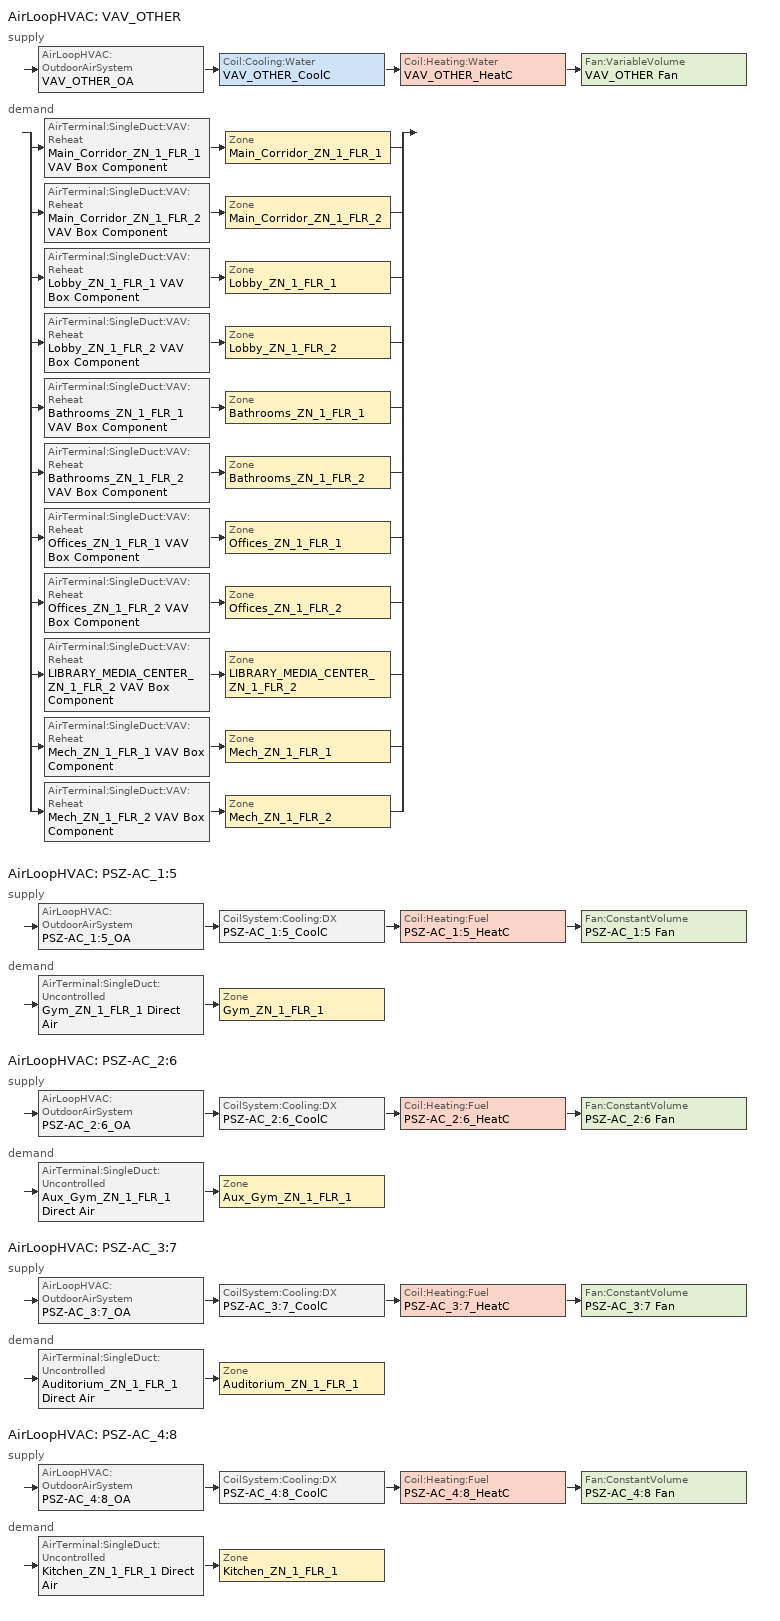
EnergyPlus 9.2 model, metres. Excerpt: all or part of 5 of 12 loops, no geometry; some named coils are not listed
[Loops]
AirLoopHVAC 'VAV_OTHER'
 supply: AirLoopHVAC:OutdoorAirSystem 'VAV_OTHER_OA' > Coil:Cooling:Water 'VAV_OTHER_CoolC' > Coil:Heating:Water 'VAV_OTHER_HeatC' > Fan:VariableVolume 'VAV_OTHER Fan'
 demand: split
  | AirTerminal:SingleDuct:VAV:Reheat 'Main_Corridor_ZN_1_FLR_1 VAV Box Component' > Zone 'Main_Corridor_ZN_1_FLR_1'
  | AirTerminal:SingleDuct:VAV:Reheat 'Main_Corridor_ZN_1_FLR_2 VAV Box Component' > Zone 'Main_Corridor_ZN_1_FLR_2'
  | AirTerminal:SingleDuct:VAV:Reheat 'Lobby_ZN_1_FLR_1 VAV Box Component' > Zone 'Lobby_ZN_1_FLR_1'
  | AirTerminal:SingleDuct:VAV:Reheat 'Lobby_ZN_1_FLR_2 VAV Box Component' > Zone 'Lobby_ZN_1_FLR_2'
  | AirTerminal:SingleDuct:VAV:Reheat 'Bathrooms_ZN_1_FLR_1 VAV Box Component' > Zone 'Bathrooms_ZN_1_FLR_1'
  | AirTerminal:SingleDuct:VAV:Reheat 'Bathrooms_ZN_1_FLR_2 VAV Box Component' > Zone 'Bathrooms_ZN_1_FLR_2'
  | AirTerminal:SingleDuct:VAV:Reheat 'Offices_ZN_1_FLR_1 VAV Box Component' > Zone 'Offices_ZN_1_FLR_1'
  | AirTerminal:SingleDuct:VAV:Reheat 'Offices_ZN_1_FLR_2 VAV Box Component' > Zone 'Offices_ZN_1_FLR_2'
  | AirTerminal:SingleDuct:VAV:Reheat 'LIBRARY_MEDIA_CENTER_ZN_1_FLR_2 VAV Box Component' > Zone 'LIBRARY_MEDIA_CENTER_ZN_1_FLR_2'
  | AirTerminal:SingleDuct:VAV:Reheat 'Mech_ZN_1_FLR_1 VAV Box Component' > Zone 'Mech_ZN_1_FLR_1'
  | AirTerminal:SingleDuct:VAV:Reheat 'Mech_ZN_1_FLR_2 VAV Box Component' > Zone 'Mech_ZN_1_FLR_2'
AirLoopHVAC 'PSZ-AC_1:5'
 supply: AirLoopHVAC:OutdoorAirSystem 'PSZ-AC_1:5_OA' > CoilSystem:Cooling:DX 'PSZ-AC_1:5_CoolC' > Coil:Heating:Fuel 'PSZ-AC_1:5_HeatC' > Fan:ConstantVolume 'PSZ-AC_1:5 Fan'
 demand: AirTerminal:SingleDuct:Uncontrolled 'Gym_ZN_1_FLR_1 Direct Air' > Zone 'Gym_ZN_1_FLR_1'
AirLoopHVAC 'PSZ-AC_2:6'
 supply: AirLoopHVAC:OutdoorAirSystem 'PSZ-AC_2:6_OA' > CoilSystem:Cooling:DX 'PSZ-AC_2:6_CoolC' > Coil:Heating:Fuel 'PSZ-AC_2:6_HeatC' > Fan:ConstantVolume 'PSZ-AC_2:6 Fan'
 demand: AirTerminal:SingleDuct:Uncontrolled 'Aux_Gym_ZN_1_FLR_1 Direct Air' > Zone 'Aux_Gym_ZN_1_FLR_1'
AirLoopHVAC 'PSZ-AC_3:7'
 supply: AirLoopHVAC:OutdoorAirSystem 'PSZ-AC_3:7_OA' > CoilSystem:Cooling:DX 'PSZ-AC_3:7_CoolC' > Coil:Heating:Fuel 'PSZ-AC_3:7_HeatC' > Fan:ConstantVolume 'PSZ-AC_3:7 Fan'
 demand: AirTerminal:SingleDuct:Uncontrolled 'Auditorium_ZN_1_FLR_1 Direct Air' > Zone 'Auditorium_ZN_1_FLR_1'
AirLoopHVAC 'PSZ-AC_4:8'
 supply: AirLoopHVAC:OutdoorAirSystem 'PSZ-AC_4:8_OA' > CoilSystem:Cooling:DX 'PSZ-AC_4:8_CoolC' > Coil:Heating:Fuel 'PSZ-AC_4:8_HeatC' > Fan:ConstantVolume 'PSZ-AC_4:8 Fan'
 demand: AirTerminal:SingleDuct:Uncontrolled 'Kitchen_ZN_1_FLR_1 Direct Air' > Zone 'Kitchen_ZN_1_FLR_1'
[DesignSpecification:OutdoorAir]
Name | Outdoor Air Method | Outdoor Air Flow per Zone Floor Area {m3/s-m2} | Outdoor Air Flow per Zone {m3/s} | Outdoor Air Flow per Person {m3/s-person}
SZ DSOA Main_Corridor_ZN_1_FLR_1; SZ DSOA Main_Corridor_ZN_1_FLR_2; SZ DSOA Lobby_ZN_1_FLR_1; SZ DSOA Lobby_ZN_1_FLR_2 | Flow/Area | 0.000304781
SZ DSOA Bathrooms_ZN_1_FLR_1; SZ DSOA Bathrooms_ZN_1_FLR_2 | Flow/area | 0
SZ DSOA Offices_ZN_1_FLR_1; SZ DSOA Offices_ZN_1_FLR_2 | Flow/Area | 0.000431773
SZ DSOA Gym_ZN_1_FLR_1; SZ DSOA Aux_Gym_ZN_1_FLR_1 | Flow/Area | 0.00152391
SZ DSOA Auditorium_ZN_1_FLR_1 | Flow/Area | 0.00411454
SZ DSOA Kitchen_ZN_1_FLR_1 | Maximum | 0.00117818 | 0.25438
SZ DSOA LIBRARY_MEDIA_CENTER_ZN_1_FLR_2 | Flow/Area | 0.000863546
SZ DSOA Mech_ZN_1_FLR_1; SZ DSOA Mech_ZN_1_FLR_2 | Flow/Area | 0
CM DSOA Aux_Gym_ZN_1_FLR_1 | Sum | 0.00152391 |  | 0
CM DSOA Auditorium_ZN_1_FLR_1 | Sum | 0.000304781 |  | 0.0023596
Design_Spec_OA_Corridor; Design_Spec_OA_Lobby | Sum | 0.000304781 |  | 1e-08
Design_Spec_OA_0 | Sum |  |  | 1e-08
Design_Spec_OA_Office | Sum | 0.000431773 |  | 1e-08
Design_Spec_OA_Library | Sum | 0.000863546 |  | 1e-08
[DesignSpecification:ZoneAirDistribution] Zone Air Distribution Effectiveness in Cooling Mode=1; Zone Air Distribution Effectiveness in Heating Mode=1
CM DSZAD Aux_Gym_ZN_1_FLR_1; CM DSZAD Auditorium_ZN_1_FLR_1; Design_Spec_ZAD_1
[Sizing:Zone] Zone Cooling Design Supply Air Temperature Input Method=SupplyAirTemperature; Zone Cooling Design Supply Air Temperature {C}=12.8; Zone Heating Design Supply Air Temperature Input Method=SupplyAirTemperature; Zone Heating Design Supply Air Temperature {C}=40; Zone Cooling Design Supply Air Humidity Ratio {kgWater/kgDryAir}=0.007; Zone Heating Design Supply Air Humidity Ratio {kgWater/kgDryAir}=0.008; Zone Heating Sizing Factor=0; Zone Cooling Sizing Factor=0; Cooling Design Air Flow Rate {m3/s}=0; Cooling Minimum Air Flow Fraction=0; Heating Design Air Flow Method=DesignDay; Heating Design Air Flow Rate {m3/s}=0
Name | Design Specification Outdoor Air Object | Cooling Design Air Flow Method | Cooling Minimum Air Flow {m3/s}
Main_Corridor_ZN_1_FLR_1 | SZ DSOA Main_Corridor_ZN_1_FLR_1 | DesignDay | 0
Main_Corridor_ZN_1_FLR_2 | SZ DSOA Main_Corridor_ZN_1_FLR_2 | DesignDay | 0
Lobby_ZN_1_FLR_1 | SZ DSOA Lobby_ZN_1_FLR_1 | DesignDay | 0
Lobby_ZN_1_FLR_2 | SZ DSOA Lobby_ZN_1_FLR_2 | DesignDay | 0
Bathrooms_ZN_1_FLR_1 | SZ DSOA Bathrooms_ZN_1_FLR_1 | DesignDayWithLimit | 0
Bathrooms_ZN_1_FLR_2 | SZ DSOA Bathrooms_ZN_1_FLR_2 | DesignDayWithLimit | 0
Offices_ZN_1_FLR_1 | SZ DSOA Offices_ZN_1_FLR_1 | DesignDay | 0
Offices_ZN_1_FLR_2 | SZ DSOA Offices_ZN_1_FLR_2 | DesignDay | 0
Gym_ZN_1_FLR_1 | SZ DSOA Gym_ZN_1_FLR_1 | DesignDay | 0
Aux_Gym_ZN_1_FLR_1 | SZ DSOA Aux_Gym_ZN_1_FLR_1 | DesignDay | 0
Auditorium_ZN_1_FLR_1 | SZ DSOA Auditorium_ZN_1_FLR_1 | DesignDay | 0
Kitchen_ZN_1_FLR_1 | SZ DSOA Kitchen_ZN_1_FLR_1 | DesignDayWithLimit | 0.25438
LIBRARY_MEDIA_CENTER_ZN_1_FLR_2 | SZ DSOA LIBRARY_MEDIA_CENTER_ZN_1_FLR_2 | DesignDay | 0
Mech_ZN_1_FLR_1 | SZ DSOA Mech_ZN_1_FLR_1 | DesignDay | 0
Mech_ZN_1_FLR_2 | SZ DSOA Mech_ZN_1_FLR_2 | DesignDay | 0
[Sizing:System] Type of Load to Size On=Sensible; Preheat Design Temperature {C}=7; Preheat Design Humidity Ratio {kgWater/kgDryAir}=0.008; Precool Design Temperature {C}=12.8; Precool Design Humidity Ratio {kgWater/kgDryAir}=0.008; Central Cooling Design Supply Air Temperature {C}=12.8; Type of Zone Sum to Use=Coincident; 100% Outdoor Air in Cooling=No; 100% Outdoor Air in Heating=No; Central Cooling Design Supply Air Humidity Ratio {kgWater/kgDryAir}=0.007; Central Heating Design Supply Air Humidity Ratio {kgWater/kgDryAir}=0.008; Cooling Supply Air Flow Rate Method=DesignDay; Cooling Supply Air Flow Rate {m3/s}=0; Heating Supply Air Flow Rate Method=DesignDay; Heating Supply Air Flow Rate {m3/s}=0; System Outdoor Air Method=ZoneSum; Zone Maximum Outdoor Air Fraction=1; Cooling Design Capacity Method=CoolingDesignCapacity; Cooling Design Capacity {W}=autosize; Heating Design Capacity Method=HeatingDesignCapacity; Heating Design Capacity {W}=autosize; Central Cooling Capacity Control Method=OnOff
Name | Design Outdoor Air Flow Rate {m3/s} | Central Heating Maximum System Air Flow Ratio | Central Heating Design Supply Air Temperature {C}
VAV_OTHER | 3.34615 | 0.3 | 12.8
PSZ-AC_1:5; PSZ-AC_2:6; PSZ-AC_3:7; PSZ-AC_4:8 | AUTOSIZE | 1 | 40
[ZoneControl:Thermostat] Control Type Schedule=Dual Zone Control Type Sched
Name | Zone or ZoneList | Control 1
Main_Corridor_ZN_1_FLR_1 Thermostat | Main_Corridor_ZN_1_FLR_1 | Main_Corridor_ZN_1_FLR_1 DualSPSched
Main_Corridor_ZN_1_FLR_2 Thermostat | Main_Corridor_ZN_1_FLR_2 | Main_Corridor_ZN_1_FLR_2 DualSPSched
Lobby_ZN_1_FLR_1 Thermostat | Lobby_ZN_1_FLR_1 | Lobby_ZN_1_FLR_1 DualSPSched
Lobby_ZN_1_FLR_2 Thermostat | Lobby_ZN_1_FLR_2 | Lobby_ZN_1_FLR_2 DualSPSched
Bathrooms_ZN_1_FLR_1 Thermostat | Bathrooms_ZN_1_FLR_1 | Bathrooms_ZN_1_FLR_1 DualSPSched
Bathrooms_ZN_1_FLR_2 Thermostat | Bathrooms_ZN_1_FLR_2 | Bathrooms_ZN_1_FLR_2 DualSPSched
Offices_ZN_1_FLR_1 Thermostat | Offices_ZN_1_FLR_1 | Offices_ZN_1_FLR_1 DualSPSched
Offices_ZN_1_FLR_2 Thermostat | Offices_ZN_1_FLR_2 | Offices_ZN_1_FLR_2 DualSPSched
Gym_ZN_1_FLR_1 Thermostat | Gym_ZN_1_FLR_1 | Gym_ZN_1_FLR_1 DualSPSched
Aux_Gym_ZN_1_FLR_1 Thermostat | Aux_Gym_ZN_1_FLR_1 | Aux_Gym_ZN_1_FLR_1 DualSPSched
Auditorium_ZN_1_FLR_1 Thermostat | Auditorium_ZN_1_FLR_1 | Auditorium_ZN_1_FLR_1 DualSPSched
Kitchen_ZN_1_FLR_1 Thermostat | Kitchen_ZN_1_FLR_1 | Kitchen_ZN_1_FLR_1 DualSPSched
LIBRARY_MEDIA_CENTER_ZN_1_FLR_2 Thermostat | LIBRARY_MEDIA_CENTER_ZN_1_FLR_2 | LIBRARY_MEDIA_CENTER_ZN_1_FLR_2 DualSPSched
Mech_ZN_1_FLR_1 Thermostat | Mech_ZN_1_FLR_1 | Mech_ZN_1_FLR_1 DualSPSched
Mech_ZN_1_FLR_2 Thermostat | Mech_ZN_1_FLR_2 | Mech_ZN_1_FLR_2 DualSPSched
[ThermostatSetpoint:DualSetpoint]
Name | Heating Setpoint Temperature Schedule | Cooling Setpoint Temperature Schedule
Main_Corridor_ZN_1_FLR_1 DualSPSched; Main_Corridor_ZN_1_FLR_2 DualSPSched; Lobby_ZN_1_FLR_1 DualSPSched; Lobby_ZN_1_FLR_2 DualSPSched; Offices_ZN_1_FLR_1 DualSPSched; Offices_ZN_1_FLR_2 DualSPSched; Gym_ZN_1_FLR_1 DualSPSched; Aux_Gym_ZN_1_FLR_1 DualSPSched; Auditorium_ZN_1_FLR_1 DualSPSched; Kitchen_ZN_1_FLR_1 DualSPSched; LIBRARY_MEDIA_CENTER_ZN_1_FLR_2 DualSPSched | HTGSETP_SCH_YES_OPTIMUM | CLGSETP_SCH_YES_OPTIMUM
Bathrooms_ZN_1_FLR_1 DualSPSched; Bathrooms_ZN_1_FLR_2 DualSPSched; Mech_ZN_1_FLR_1 DualSPSched; Mech_ZN_1_FLR_2 DualSPSched | HTGSETP_SCH_Setback | CLGSETP_SCH_setup
[AirTerminal:SingleDuct:Uncontrolled] Availability Schedule=ALWAYS_ON; Maximum Air Flow Rate {m3/s}=AUTOSIZE
Gym_ZN_1_FLR_1 Direct Air; Aux_Gym_ZN_1_FLR_1 Direct Air; Auditorium_ZN_1_FLR_1 Direct Air; Kitchen_ZN_1_FLR_1 Direct Air
[AirTerminal:SingleDuct:VAV:Reheat] Availability Schedule=ALWAYS_ON; Maximum Air Flow Rate {m3/s}=AUTOSIZE; Zone Minimum Air Flow Input Method=Constant; Maximum Hot Water or Steam Flow Rate {m3/s}=AUTOSIZE; Minimum Hot Water or Steam Flow Rate {m3/s}=0; Convergence Tolerance=0.001; Damper Heating Action=ReverseWithLimits; Maximum Flow Fraction During Reheat=0.5; Maximum Reheat Air Temperature {C}=40
Name | Constant Minimum Air Flow Fraction | Reheat Coil
Main_Corridor_ZN_1_FLR_1 VAV Box Component | 0.385235 | Main_Corridor_ZN_1_FLR_1 VAV Box Reheat Coil
Main_Corridor_ZN_1_FLR_2 VAV Box Component | 0.226853 | Main_Corridor_ZN_1_FLR_2 VAV Box Reheat Coil
Lobby_ZN_1_FLR_1 VAV Box Component | 0.332601 | Lobby_ZN_1_FLR_1 VAV Box Reheat Coil
Lobby_ZN_1_FLR_2 VAV Box Component | 0.2 | Lobby_ZN_1_FLR_2 VAV Box Reheat Coil
Bathrooms_ZN_1_FLR_1 VAV Box Component | 0.2 | Bathrooms_ZN_1_FLR_1 VAV Box Reheat Coil
Bathrooms_ZN_1_FLR_2 VAV Box Component | 0.2 | Bathrooms_ZN_1_FLR_2 VAV Box Reheat Coil
Offices_ZN_1_FLR_1 VAV Box Component | 0.344595 | Offices_ZN_1_FLR_1 VAV Box Reheat Coil
Offices_ZN_1_FLR_2 VAV Box Component | 0.223877 | Offices_ZN_1_FLR_2 VAV Box Reheat Coil
LIBRARY_MEDIA_CENTER_ZN_1_FLR_2 VAV Box Component | 0.544613 | LIBRARY_MEDIA_CENTER_ZN_1_FLR_2 VAV Box Reheat Coil
Mech_ZN_1_FLR_1 VAV Box Component | 0.2 | Mech_ZN_1_FLR_1 VAV Box Reheat Coil
Mech_ZN_1_FLR_2 VAV Box Component | 0.2 | Mech_ZN_1_FLR_2 VAV Box Reheat Coil
[Zone equipment]
Main_Corridor_ZN_1_FLR_1: Main_Corridor_ZN_1_FLR_1 dummy Exhaust Fan, Main_Corridor_ZN_1_FLR_1 VAV Box Component
Main_Corridor_ZN_1_FLR_2: Main_Corridor_ZN_1_FLR_2 dummy Exhaust Fan, Main_Corridor_ZN_1_FLR_2 VAV Box Component
Lobby_ZN_1_FLR_1: Lobby_ZN_1_FLR_1 VAV Box Component
Lobby_ZN_1_FLR_2: Lobby_ZN_1_FLR_2 VAV Box Component
Bathrooms_ZN_1_FLR_1: Bathrooms_ZN_1_FLR_1 Exhaust Fan, Bathrooms_ZN_1_FLR_1 VAV Box Component
Bathrooms_ZN_1_FLR_2: Bathrooms_ZN_1_FLR_2 Exhaust Fan, Bathrooms_ZN_1_FLR_2 VAV Box Component
Offices_ZN_1_FLR_1: Offices_ZN_1_FLR_1 VAV Box Component
Offices_ZN_1_FLR_2: Offices_ZN_1_FLR_2 VAV Box Component
Gym_ZN_1_FLR_1: GYM_ZN_1_FLR_1 dummy Exhaust Fan, Gym_ZN_1_FLR_1 Direct Air
Aux_Gym_ZN_1_FLR_1: Aux_Gym_ZN_1_FLR_1 Direct Air
Auditorium_ZN_1_FLR_1: Auditorium_ZN_1_FLR_1 Direct Air
Kitchen_ZN_1_FLR_1: Kitchen_ZN_1_FLR_1 Exhaust Fan, Kitchen_ZN_1_FLR_1 Direct Air
LIBRARY_MEDIA_CENTER_ZN_1_FLR_2: LIBRARY_MEDIA_CENTER_ZN_1_FLR_2 VAV Box Component
Mech_ZN_1_FLR_1: Mech_ZN_1_FLR_1 VAV Box Component
Mech_ZN_1_FLR_2: Mech_ZN_1_FLR_2 VAV Box Component
[Fan:ConstantVolume] Availability Schedule=HVACOperationSchd; Maximum Flow Rate {m3/s}=AUTOSIZE; Motor In Airstream Fraction=1
Name | Fan Total Efficiency | Pressure Rise {Pa} | Motor Efficiency
PSZ-AC_1:5 Fan; PSZ-AC_2:6 Fan; PSZ-AC_3:7 Fan | 0.6006 | 1018.41 | 0.924
PSZ-AC_4:8 Fan | 0.58175 | 622.5 | 0.895
[Fan:VariableVolume]
VAV_OTHER Fan: Availability Schedule=HVACOperationSchd; Fan Total Efficiency=0.61425; Pressure Rise {Pa}=1389.42; Maximum Flow Rate {m3/s}=AUTOSIZE; Fan Power Minimum Flow Rate Input Method=Fraction; Fan Power Minimum Flow Fraction=0.25; Motor Efficiency=0.945; Motor In Airstream Fraction=1; Fan Power Coefficient 1=0.0408; Fan Power Coefficient 2=0.088; Fan Power Coefficient 3=-0.0729; Fan Power Coefficient 4=0.9437; Fan Power Coefficient 5=0
[Fan:ZoneExhaust]
Name | Availability Schedule | Fan Total Efficiency | Pressure Rise {Pa} | Maximum Flow Rate {m3/s} | Balanced Exhaust Fraction Schedule
Bathrooms_ZN_1_FLR_1 Exhaust Fan | Hours_of_operation | 0.385 | 125 | 0.283168 | Bathrooms_ZN_1_FLR_1 Exhaust Fan Balanced Exhaust Fraction Schedule
Main_Corridor_ZN_1_FLR_1 dummy Exhaust Fan; Main_Corridor_ZN_1_FLR_2 dummy Exhaust Fan | Hours_of_operation | 1 | 1e-07 | 0.283168
Bathrooms_ZN_1_FLR_2 Exhaust Fan | Hours_of_operation | 0.385 | 125 | 0.283168 | Bathrooms_ZN_1_FLR_2 Exhaust Fan Balanced Exhaust Fraction Schedule
Kitchen_ZN_1_FLR_1 Exhaust Fan | Kitchen_Exhaust_SCH | 0.385 | 125 | 2.54852 | Kitchen_ZN_1_FLR_1 Exhaust Fan Balanced Exhaust Fraction Schedule
GYM_ZN_1_FLR_1 dummy Exhaust Fan | Kitchen_Exhaust_SCH | 1 | 1e-07 | 2.29414
[Coil:Cooling:Water]
VAV_OTHER_CoolC: Availability Schedule=ALWAYS_ON; Design Water Flow Rate {m3/s}=AUTOSIZE; Design Air Flow Rate {m3/s}=AUTOSIZE; Design Inlet Water Temperature {C}=AUTOSIZE; Design Inlet Air Temperature {C}=AUTOSIZE; Design Outlet Air Temperature {C}=AUTOSIZE; Design Inlet Air Humidity Ratio {kgWater/kgDryAir}=AUTOSIZE; Design Outlet Air Humidity Ratio {kgWater/kgDryAir}=AUTOSIZE; Type of Analysis=SimpleAnalysis; Heat Exchanger Configuration=CrossFlow
[Coil:Cooling:DX:TwoSpeed] Availability Schedule=ALWAYS_ON
Name | High Speed Gross Rated Total Cooling Capacity {W} | High Speed Rated Sensible Heat Ratio | High Speed Gross Rated Cooling COP {W/W} | High Speed Rated Air Flow Rate {m3/s} | Total Cooling Capacity Function of Temperature Curve | Total Cooling Capacity Function of Flow Fraction Curve | Energy Input Ratio Function of Temperature Curve | Energy Input Ratio Function of Flow Fraction Curve | Part Load Fraction Correlation Curve | Low Speed Gross Rated Total Cooling Capacity {W} | Low Speed Gross Rated Sensible Heat Ratio | Low Speed Gross Rated Cooling COP {W/W} | Low Speed Rated Air Flow Rate {m3/s} | Low Speed Total Cooling Capacity Function of Temperature Curve | Low Speed Energy Input Ratio Function of Temperature Curve
PSZ-AC_1:5_CoolC DXCoil | 80460.59 | 0.79866 | 3.39929 | 4.86062 | PSZ-AC_1:5_CoolCLennoxStandard10Ton_TGA120S2B_CapFT | PSZ-AC_1:5_CoolCLennoxStandard10Ton_TGA120S2B_CapFF | PSZ-AC_1:5_CoolCLennoxStandard10Ton_TGA120S2B_EIRFT | PSZ-AC_1:5_CoolCLennoxStandard10Ton_TGA120S2B_EIRFFF | PSZ-AC_1:5_CoolCLennoxStandard10Ton_TGA120S2B_PLR | 40230.3 | 0.79866 | 3.39929 | 3.24041 | PSZ-AC_1:5_CoolCLennoxStandard10Ton_TGA120S2B_CapFT | PSZ-AC_1:5_CoolCLennoxStandard10Ton_TGA120S2B_EIRFT
PSZ-AC_2:6_CoolC DXCoil | 84425.96 | 0.79866 | 3.39929 | 5.10017 | PSZ-AC_2:6_CoolCLennoxStandard10Ton_TGA120S2B_CapFT | PSZ-AC_2:6_CoolCLennoxStandard10Ton_TGA120S2B_CapFF | PSZ-AC_2:6_CoolCLennoxStandard10Ton_TGA120S2B_EIRFT | PSZ-AC_2:6_CoolCLennoxStandard10Ton_TGA120S2B_EIRFFF | PSZ-AC_2:6_CoolCLennoxStandard10Ton_TGA120S2B_PLR | 42212.98 | 0.79866 | 3.39929 | 3.40011 | PSZ-AC_2:6_CoolCLennoxStandard10Ton_TGA120S2B_CapFT | PSZ-AC_2:6_CoolCLennoxStandard10Ton_TGA120S2B_EIRFT
PSZ-AC_3:7_CoolC DXCoil | 82066.13 | 0.79103 | 3.39929 | 4.85481 | PSZ-AC_3:7_CoolCLennoxStandard10Ton_TGA120S2B_CapFT | PSZ-AC_3:7_CoolCLennoxStandard10Ton_TGA120S2B_CapFF | PSZ-AC_3:7_CoolCLennoxStandard10Ton_TGA120S2B_EIRFT | PSZ-AC_3:7_CoolCLennoxStandard10Ton_TGA120S2B_EIRFFF | PSZ-AC_3:7_CoolCLennoxStandard10Ton_TGA120S2B_PLR | 41033.1 | 0.79103 | 3.39929 | 3.23654 | PSZ-AC_3:7_CoolCLennoxStandard10Ton_TGA120S2B_CapFT | PSZ-AC_3:7_CoolCLennoxStandard10Ton_TGA120S2B_EIRFT
PSZ-AC_4:8_CoolC DXCoil | 41303.99 | 0.7966 | 3.73224 | 2.48125 | PSZ-AC_4:8_CoolCLennoxStandard10Ton_TGA120S2B_CapFT | PSZ-AC_4:8_CoolCLennoxStandard10Ton_TGA120S2B_CapFF | PSZ-AC_4:8_CoolCLennoxStandard10Ton_TGA120S2B_EIRFT | PSZ-AC_4:8_CoolCLennoxStandard10Ton_TGA120S2B_EIRFFF | PSZ-AC_4:8_CoolCLennoxStandard10Ton_TGA120S2B_PLR | 20652 | 0.7966 | 3.73224 | 1.65417 | PSZ-AC_4:8_CoolCLennoxStandard10Ton_TGA120S2B_CapFT | PSZ-AC_4:8_CoolCLennoxStandard10Ton_TGA120S2B_EIRFT
[Coil:Heating:Water]
VAV_OTHER_HeatC: Availability Schedule=ALWAYS_ON; U-Factor Times Area Value {W/K}=AUTOSIZE; Maximum Water Flow Rate {m3/s}=AUTOSIZE; Performance Input Method=UFactorTimesAreaAndDesignWaterFlowRate; Rated Capacity {W}=AUTOSIZE; Rated Inlet Water Temperature {C}=82.2; Rated Inlet Air Temperature {C}=12.8; Rated Outlet Water Temperature {C}=71.1; Rated Outlet Air Temperature {C}=40
[Coil:Heating:Fuel] Availability Schedule=ALWAYS_ON; Fuel Type=NaturalGas; Burner Efficiency=0.8; Nominal Capacity {W}=AUTOSIZE
PSZ-AC_1:5_HeatC; PSZ-AC_2:6_HeatC; PSZ-AC_3:7_HeatC; PSZ-AC_4:8_HeatC
[CoilSystem:Cooling:DX] Availability Schedule=ALWAYS_ON
Name | Cooling Coil
PSZ-AC_1:5_CoolC | PSZ-AC_1:5_CoolC DXCoil
PSZ-AC_2:6_CoolC | PSZ-AC_2:6_CoolC DXCoil
PSZ-AC_3:7_CoolC | PSZ-AC_3:7_CoolC DXCoil
PSZ-AC_4:8_CoolC | PSZ-AC_4:8_CoolC DXCoil
[Controller:WaterCoil] Control Variable=Temperature; Actuator Variable=Flow; Maximum Actuated Flow {m3/s}=AUTOSIZE; Minimum Actuated Flow {m3/s}=0
Name | Action | Controller Convergence Tolerance {deltaC}
VAV_OTHER_CoolC_Controller | Reverse
VAV_OTHER_HeatC_Controller | Normal | 0.0001
[Controller:OutdoorAir] Maximum Outdoor Air Flow Rate {m3/s}=AUTOSIZE; Economizer Control Type=DifferentialDryBulb; Economizer Control Action Type=ModulateFlow; Minimum Limit Type=FixedMinimum
Name | Minimum Outdoor Air Flow Rate {m3/s} | Minimum Outdoor Air Schedule | Mechanical Ventilation Controller | Lockout Type | Maximum Fraction of Outdoor Air Schedule
VAV_OTHER_OA_Controller | 0 | MinOA_MotorizedDamper_Sched | VAV_OTHER_MultiZone
PSZ-AC_1:5_OA_Controller | AUTOSIZE | MinOA_MotorizedDamper_Sched |  | NoLockout | PSZ1_5_Timestep_Econ_Eff_SCH
PSZ-AC_2:6_OA_Controller | 0 | MinOA_MotorizedDamper_Sched | Aux Gym Vent Control | NoLockout | PSZ2_6_Timestep_Econ_Eff_SCH
PSZ-AC_3:7_OA_Controller | 0 | MinOA_MotorizedDamper_Sched | Auditorium VentControl | NoLockout | PSZ3_7_Timestep_Econ_Eff_SCH
PSZ-AC_4:8_OA_Controller | AUTOSIZE | Kitchen_Exhaust_SCH |  | NoLockout | PSZ4_8_Timestep_Econ_Eff_SCH
[Controller:MechanicalVentilation] Availability Schedule=MinOA_MotorizedDamper_Sched; Demand Controlled Ventilation=Yes
Aux Gym Vent Control: System Outdoor Air Method=ZoneSum; Zone 1=Aux_Gym_ZN_1_FLR_1; Design Specification Outdoor Air Object Name 1=CM DSOA Aux_Gym_ZN_1_FLR_1; Design Specification Zone Air Distribution Object Name 1=CM DSZAD Aux_Gym_ZN_1_FLR_1
Auditorium VentControl: System Outdoor Air Method=ZoneSum; Zone 1=Auditorium_ZN_1_FLR_1; Design Specification Outdoor Air Object Name 1=CM DSOA Auditorium_ZN_1_FLR_1; Design Specification Zone Air Distribution Object Name 1=CM DSZAD Auditorium_ZN_1_FLR_1
VAV_OTHER_MultiZone: System Outdoor Air Method=VentilationRateProcedure; Zone 1=Main_Corridor_ZN_1_FLR_1; Design Specification Outdoor Air Object Name 1=Design_Spec_OA_Corridor; Design Specification Zone Air Distribution Object Name 1=Design_Spec_ZAD_1; Zone 2=Main_Corridor_ZN_1_FLR_2; Design Specification Outdoor Air Object Name 2=Design_Spec_OA_Corridor; Design Specification Zone Air Distribution Object Name 2=Design_Spec_ZAD_1; Zone 3=Lobby_ZN_1_FLR_1; Design Specification Outdoor Air Object Name 3=Design_Spec_OA_Lobby; Design Specification Zone Air Distribution Object Name 3=Design_Spec_ZAD_1; Zone 4=Lobby_ZN_1_FLR_2; Design Specification Outdoor Air Object Name 4=Design_Spec_OA_Lobby; Design Specification Zone Air Distribution Object Name 4=Design_Spec_ZAD_1; Zone 5=Bathrooms_ZN_1_FLR_1; Design Specification Outdoor Air Object Name 5=Design_Spec_OA_0; Design Specification Zone Air Distribution Object Name 5=Design_Spec_ZAD_1; Zone 6=Bathrooms_ZN_1_FLR_2; Design Specification Outdoor Air Object Name 6=Design_Spec_OA_0; Design Specification Zone Air Distribution Object Name 6=Design_Spec_ZAD_1; Zone 7=Offices_ZN_1_FLR_1; Design Specification Outdoor Air Object Name 7=Design_Spec_OA_Office; Design Specification Zone Air Distribution Object Name 7=Design_Spec_ZAD_1; Zone 8=Offices_ZN_1_FLR_2; Design Specification Outdoor Air Object Name 8=Design_Spec_OA_Office; Design Specification Zone Air Distribution Object Name 8=Design_Spec_ZAD_1; Zone 9=Library_Media_Center_ZN_1_FLR_2; Design Specification Outdoor Air Object Name 9=Design_Spec_OA_Library; Design Specification Zone Air Distribution Object Name 9=Design_Spec_ZAD_1; Zone 10=Mech_ZN_1_FLR_1; Design Specification Outdoor Air Object Name 10=Design_Spec_OA_0; Design Specification Zone Air Distribution Object Name 10=Design_Spec_ZAD_1; Zone 11=Mech_ZN_1_FLR_2; Design Specification Outdoor Air Object Name 11=Design_Spec_OA_0; Design Specification Zone Air Distribution Object Name 11=Design_Spec_ZAD_1
[AirLoopHVAC] Design Supply Air Flow Rate {m3/s}=AUTOSIZE
VAV_OTHER; PSZ-AC_1:5; PSZ-AC_2:6; PSZ-AC_3:7; PSZ-AC_4:8
[WaterHeater:Mixed]
SHW Booster Water Heater: Tank Volume {m3}=0.0227125; Setpoint Temperature Schedule=Booster Water Setpoint Temp Schedule; Deadband Temperature Difference {deltaC}=2; Maximum Temperature Limit {C}=82.2222; Heater Control Type=Cycle; Heater Maximum Capacity {W}=14000; Heater Minimum Capacity {W}=0; Heater Fuel Type=Electricity; Heater Thermal Efficiency=1; Off Cycle Parasitic Fuel Type=Electricity; Off Cycle Parasitic Heat Fraction to Tank=0; Ambient Temperature Indicator=Zone; Ambient Temperature Zone=KITCHEN_ZN_1_FLR_1; Off Cycle Loss Coefficient to Ambient Temperature {W/K}=1.59105; On Cycle Loss Coefficient to Ambient Temperature {W/K}=1.59105; Peak Use Flow Rate {m3/s}=0.00149607; Use Flow Rate Fraction Schedule=BLDG_SWH_SCH; Cold Water Supply Temperature Schedule=Booster Water Inlet Temp Schedule
[EnergyManagementSystem:Sensor]
Name | Output:Variable or Output:Meter Index Key | Output:Variable or Output:Meter
GYM_ZN_1_FLR_1_Temp | GYM_ZN_1_FLR_1 Air Node | System Node Temperature
PSZ1_5_OAFlowMass | PSZ-AC_1:5_OAInlet Node | System Node Mass Flow Rate
PSZ1_5_HeatingRTF | PSZ-AC_1:5_HeatC | Heating Coil Runtime Fraction
PSZ1_5_RTF | PSZ-AC_1:5_CoolC DXCoil | Cooling Coil Runtime Fraction
PSZ1_5_SpeedRatio | PSZ-AC_1:5_CoolC | Coil System Compressor Speed Ratio
PSZ1_5_Econo_Status | PSZ-AC_1:5 | Air System Outdoor Air Economizer Status
AUX_GYM_ZN_1_FLR_1_Temp | AUX_GYM_ZN_1_FLR_1 Air Node | System Node Temperature
PSZ2_6_OAFlowMass | PSZ-AC_2:6_OAInlet Node | System Node Mass Flow Rate
PSZ2_6_HeatingRTF | PSZ-AC_2:6_HeatC | Heating Coil Runtime Fraction
PSZ2_6_RTF | PSZ-AC_2:6_CoolC DXCoil | Cooling Coil Runtime Fraction
PSZ2_6_SpeedRatio | PSZ-AC_2:6_CoolC | Coil System Compressor Speed Ratio
PSZ2_6_Econo_Status | PSZ-AC_2:6 | Air System Outdoor Air Economizer Status
AUDITORIUM_ZN_1_FLR_1_Temp | AUDITORIUM_ZN_1_FLR_1 Air Node | System Node Temperature
PSZ3_7_OAFlowMass | PSZ-AC_3:7_OAInlet Node | System Node Mass Flow Rate
PSZ3_7_HeatingRTF | PSZ-AC_3:7_HeatC | Heating Coil Runtime Fraction
PSZ3_7_RTF | PSZ-AC_3:7_CoolC DXCoil | Cooling Coil Runtime Fraction
PSZ3_7_SpeedRatio | PSZ-AC_3:7_CoolC | Coil System Compressor Speed Ratio
PSZ3_7_Econo_Status | PSZ-AC_3:7 | Air System Outdoor Air Economizer Status
KITCHEN_ZN_1_FLR_1_Temp | KITCHEN_ZN_1_FLR_1 Air Node | System Node Temperature
PSZ4_8_OAFlowMass | PSZ-AC_4:8_OAInlet Node | System Node Mass Flow Rate
PSZ4_8_HeatingRTF | PSZ-AC_4:8_HeatC | Heating Coil Runtime Fraction
PSZ4_8_RTF | PSZ-AC_4:8_CoolC DXCoil | Cooling Coil Runtime Fraction
PSZ4_8_SpeedRatio | PSZ-AC_4:8_CoolC | Coil System Compressor Speed Ratio
PSZ4_8_Econo_Status | PSZ-AC_4:8 | Air System Outdoor Air Economizer Status
AUX_GYM_ZN_1_FLR_1_LSr | AUX_GYM_ZN_1_FLR_1 | Zone Lights Electric Power
AUX_GYM_ZN_1_FLR_1_OSr | AUX_GYM_ZN_1_FLR_1 | People Occupant Count
AUDITORIUM_ZN_1_FLR_1_LSr | AUDITORIUM_ZN_1_FLR_1 | Zone Lights Electric Power
AUDITORIUM_ZN_1_FLR_1_OSr | AUDITORIUM_ZN_1_FLR_1 | People Occupant Count
Main_Corridor_ZN_1_FLR_1_LSr | Main_Corridor_ZN_1_FLR_1 | Zone Lights Electric Power
Lobby_ZN_1_FLR_1_LSr | Lobby_ZN_1_FLR_1 | Zone Lights Electric Power
Mech_ZN_1_FLR_1_LSr | Mech_ZN_1_FLR_1 | Zone Lights Electric Power
BATHROOMS_ZN_1_FLR_1_LSr | BATHROOMS_ZN_1_FLR_1 | Zone Lights Electric Power
Offices_ZN_1_FLR_1_LSr | Offices_ZN_1_FLR_1 | Zone Lights Electric Power
Offices_ZN_1_FLR_1_OSr | Offices_ZN_1_FLR_1 | People Occupant Count
Gym_ZN_1_FLR_1_LSr | Gym_ZN_1_FLR_1 | Zone Lights Electric Power
Gym_ZN_1_FLR_1_OSr | Gym_ZN_1_FLR_1 | People Occupant Count
Kitchen_ZN_1_FLR_1_LSr | Kitchen_ZN_1_FLR_1 | Zone Lights Electric Power
Kitchen_ZN_1_FLR_1_OSr | Kitchen_ZN_1_FLR_1 | People Occupant Count
Main_Corridor_ZN_1_FLR_2_LSr | Main_Corridor_ZN_1_FLR_2 | Zone Lights Electric Power
Lobby_ZN_1_FLR_2_LSr | Lobby_ZN_1_FLR_2 | Zone Lights Electric Power
Mech_ZN_1_FLR_2_LSr | Mech_ZN_1_FLR_2 | Zone Lights Electric Power
BATHROOMS_ZN_1_FLR_2_LSr | BATHROOMS_ZN_1_FLR_2 | Zone Lights Electric Power
Offices_ZN_1_FLR_2_LSr | Offices_ZN_1_FLR_2 | Zone Lights Electric Power
Offices_ZN_1_FLR_2_OSr | Offices_ZN_1_FLR_2 | People Occupant Count
LMC_ZN_1_FLR_2_LSr | Library_Media_Center_ZN_1_FLR_2 | Zone Lights Electric Power
LMC_ZN_1_FLR_2_OSr | Library_Media_Center_ZN_1_FLR_2 | People Occupant Count
[EnergyManagementSystem:Actuator] Actuated Component Type=Fan; Actuated Component Control Type=Fan Pressure Rise
Name | Actuated Component Unique
PSZ1_5_Fan_Pressure | PSZ-AC_1:5 fan
PSZ2_6_Fan_Pressure | PSZ-AC_2:6 fan
PSZ3_7_Fan_Pressure | PSZ-AC_3:7 fan
PSZ4_8_Fan_Pressure | PSZ-AC_4:8 fan
[EnergyManagementSystem:InternalVariable]
Name | Internal Data Index Key | Internal Data Type
PSZ1_5_Fan_DesignPressure | PSZ-AC_1:5 fan | Fan Nominal Pressure Rise
PSZ1_5_DesignFlowMass | PSZ-AC_1:5_OA_CONTROLLER | Outdoor Air Controller Maximum Mass Flow Rate
PSZ1_5_OADesignMass | PSZ-AC_1:5_OA_CONTROLLER | Outdoor Air Controller Minimum Mass Flow Rate
PSZ2_6_Fan_DesignPressure | PSZ-AC_2:6 fan | Fan Nominal Pressure Rise
PSZ2_6_DesignFlowMass | PSZ-AC_2:6_OA_CONTROLLER | Outdoor Air Controller Maximum Mass Flow Rate
PSZ2_6_OADesignMass | PSZ-AC_2:6_OA_CONTROLLER | Outdoor Air Controller Minimum Mass Flow Rate
PSZ3_7_Fan_DesignPressure | PSZ-AC_3:7 fan | Fan Nominal Pressure Rise
PSZ3_7_DesignFlowMass | PSZ-AC_3:7_OA_CONTROLLER | Outdoor Air Controller Maximum Mass Flow Rate
PSZ3_7_OADesignMass | PSZ-AC_3:7_OA_CONTROLLER | Outdoor Air Controller Minimum Mass Flow Rate
PSZ4_8_Fan_DesignPressure | PSZ-AC_4:8 fan | Fan Nominal Pressure Rise
PSZ4_8_DesignFlowMass | PSZ-AC_4:8_OA_CONTROLLER | Outdoor Air Controller Maximum Mass Flow Rate
PSZ4_8_OADesignMass | PSZ-AC_4:8_OA_CONTROLLER | Outdoor Air Controller Minimum Mass Flow Rate
AUX_GYM_ZN_1_FLR_1_Area | AUX_GYM_ZN_1_FLR_1 | Zone Floor Area
AUDITORIUM_ZN_1_FLR_1_Area | AUDITORIUM_ZN_1_FLR_1 | Zone Floor Area
Main_Corridor_ZN_1_FLR_1_Area | Main_Corridor_ZN_1_FLR_1 | Zone Floor Area
Lobby_ZN_1_FLR_1_Area | Lobby_ZN_1_FLR_1 | Zone Floor Area
Mech_ZN_1_FLR_1_Area | Mech_ZN_1_FLR_1 | Zone Floor Area
BATHROOMS_ZN_1_FLR_1_Area | BATHROOMS_ZN_1_FLR_1 | Zone Floor Area
Offices_ZN_1_FLR_1_Area | Offices_ZN_1_FLR_1 | Zone Floor Area
Gym_ZN_1_FLR_1_Area | Gym_ZN_1_FLR_1 | Zone Floor Area
Kitchen_ZN_1_FLR_1_Area | Kitchen_ZN_1_FLR_1 | Zone Floor Area
Main_Corridor_ZN_1_FLR_2_Area | Main_Corridor_ZN_1_FLR_2 | Zone Floor Area
Lobby_ZN_1_FLR_2_Area | Lobby_ZN_1_FLR_2 | Zone Floor Area
Mech_ZN_1_FLR_2_Area | Mech_ZN_1_FLR_2 | Zone Floor Area
BATHROOMS_ZN_1_FLR_2_Area | BATHROOMS_ZN_1_FLR_2 | Zone Floor Area
Offices_ZN_1_FLR_2_Area | Offices_ZN_1_FLR_2 | Zone Floor Area
LMC_ZN_1_FLR_2_Area | Library_Media_Center_ZN_1_FLR_2 | Zone Floor Area
[SetpointManager:OutdoorAirReset]
VAV_OTHER SAT setpoint: Control Variable=Temperature; Setpoint at Outdoor Low Temperature {C}=15.6; Outdoor Low Temperature {C}=10; Setpoint at Outdoor High Temperature {C}=12.8; Outdoor High Temperature {C}=21.1; Setpoint Node or NodeList=VAV_OTHER Supply Equipment Outlet Node
[SetpointManager:SingleZone:Reheat] Control Variable=Temperature; Minimum Supply Air Temperature {C}=10; Maximum Supply Air Temperature {C}=50
Name | Control Zone | Setpoint Node or NodeList
SupAirTemp MngrGym_ZN_1_FLR_1 | Gym_ZN_1_FLR_1 | PSZ-AC_1:5 Supply Equipment Outlet Node
SupAirTemp MngrAux_Gym_ZN_1_FLR_1 | Aux_Gym_ZN_1_FLR_1 | PSZ-AC_2:6 Supply Equipment Outlet Node
SupAirTemp MngrAuditorium_ZN_1_FLR_1 | Auditorium_ZN_1_FLR_1 | PSZ-AC_3:7 Supply Equipment Outlet Node
SupAirTemp MngrKitchen_ZN_1_FLR_1 | Kitchen_ZN_1_FLR_1 | PSZ-AC_4:8 Supply Equipment Outlet Node
[SetpointManager:MixedAir] Control Variable=Temperature
Name | Setpoint Node or NodeList
VAV_OTHER_CoolC SAT Manager | VAV_OTHER_CoolC-VAV_OTHER_HeatCNode
VAV_OTHER_HeatC SAT Manager | VAV_OTHER_HeatC-VAV_OTHER FanNode
VAV_OTHER_OAMixed Air Temp Manager | VAV_OTHER_OA-VAV_OTHER_CoolCNode
PSZ-AC_1:5_CoolC SAT Manager | PSZ-AC_1:5_CoolC-PSZ-AC_1:5_HeatCNode
PSZ-AC_1:5_HeatC MixedAir Manager | PSZ-AC_1:5_HeatC-PSZ-AC_1:5 FanNode
PSZ-AC_1:5_OAMixed Air Temp Manager | PSZ-AC_1:5_OA-PSZ-AC_1:5_CoolCNode
PSZ-AC_2:6_CoolC SAT Manager | PSZ-AC_2:6_CoolC-PSZ-AC_2:6_HeatCNode
PSZ-AC_2:6_HeatC MixedAir Manager | PSZ-AC_2:6_HeatC-PSZ-AC_2:6 FanNode
PSZ-AC_2:6_OAMixed Air Temp Manager | PSZ-AC_2:6_OA-PSZ-AC_2:6_CoolCNode
PSZ-AC_3:7_CoolC SAT Manager | PSZ-AC_3:7_CoolC-PSZ-AC_3:7_HeatCNode
PSZ-AC_3:7_HeatC MixedAir Manager | PSZ-AC_3:7_HeatC-PSZ-AC_3:7 FanNode
PSZ-AC_3:7_OAMixed Air Temp Manager | PSZ-AC_3:7_OA-PSZ-AC_3:7_CoolCNode
PSZ-AC_4:8_CoolC SAT Manager | PSZ-AC_4:8_CoolC-PSZ-AC_4:8_HeatCNode
PSZ-AC_4:8_HeatC MixedAir Manager | PSZ-AC_4:8_HeatC-PSZ-AC_4:8 FanNode
PSZ-AC_4:8_OAMixed Air Temp Manager | PSZ-AC_4:8_OA-PSZ-AC_4:8_CoolCNode
[Refrigeration:Case] Availability Schedule=ALWAYS_ON; Zone=Kitchen_ZN_1_FLR_1; Rated Ambient Temperature {C}=23.88; Rated Ambient Relative Humidity {percent}=55; Rated Total Cooling Capacity per Unit Length {W/m}=734; Case Length {m}=7.32; Latent Case Credit Curve Type=CaseTemperatureMethod; Standard Case Lighting Power per Unit Length {W/m}=33; Case Lighting Schedule=walkin_occ_lght_sch; Fraction of Lighting Energy to Case=1; Case Anti-Sweat Heater Power per Unit Length {W/m}=0; Minimum Anti-Sweat Heater Power per Unit Length {W/m}=0; Anti-Sweat Heater Control Type=None; Humidity at Zero Anti-Sweat Heater Energy {percent}=0; Case Height {m}=0; Defrost Energy Correction Curve Type=None
Name | Rated Latent Heat Ratio | Rated Runtime Fraction | Case Operating Temperature {C} | Latent Case Credit Curve | Standard Case Fan Power per Unit Length {W/m} | Operating Case Fan Power per Unit Length {W/m} | Fraction of Anti-Sweat Heater Energy to Case | Case Defrost Power per Unit Length {W/m} | Case Defrost Type | Case Defrost Schedule | Case Defrost Drip-Down Schedule | Under Case HVAC Return Air Fraction | Refrigerated Case Restocking Schedule | Case Credit Fraction Schedule
Kitchen_ZN_1_FLR_1_Case:1_WALKINFREEZER | 0.1 | 0.4 | -23 | Kitchen_ZN_1_FLR_1_Case:1_WALKINFREEZERSingleShelfHorizontal_LatentEnergyMult | 19.5143 | 19.5143 | 0 | 410 | ELECTRIC | Kitchen_ZN_1_FLR_1_Case:1_WALKINFREEZER_CaseDefrost2aDaySched | Kitchen_ZN_1_FLR_1_Case:1_WALKINFREEZER_CaseDripDown2aDaySched | 0 | Kitchen_ZN_1_FLR_1_Case:1_WALKINFREEZER_WalkInStockingSched | Kitchen_ZN_1_FLR_1_Case:1_WALKINFREEZER_CaseCreditReduxSched
Kitchen_ZN_1_FLR_1_Case:2_SELFCONTAINEDDISPLAYCASE | 0.08 | 0.85 | 2 | Kitchen_ZN_1_FLR_1_Case:2_SELFCONTAINEDDISPLAYCASEMultiShelfVertical_LatentEnergyMult | 15.7143 | 15.7143 | 0.2 | 0 | NONE |  |  | 0.05 | Kitchen_ZN_1_FLR_1_Case:2_SELFCONTAINEDDISPLAYCASE_CaseStockingSched
[Refrigeration:CaseAndWalkInList]
Name | Case or WalkIn 1
RACK1CaseList | Kitchen_ZN_1_FLR_1_Case:1_WALKINFREEZER
RACK2CaseList | Kitchen_ZN_1_FLR_1_Case:2_SELFCONTAINEDDISPLAYCASE
[Schedule:Compact]
Booster Water Inlet Temp Schedule: THROUGH: 12/31, FOR: AllDays, UNTIL: 24:00, 60
Booster Water Setpoint Temp Schedule: THROUGH: 12/31, FOR: AllDays, UNTIL: 24:00, 82.22
BLDG_SWH_SCH: Through: 6/15, For: SummerDesignDay, Until: 07:00, 0.05, Until: 08:00, 0.1, Until: 09:00, 0.34, Until: 10:00, 0.6, Until: 11:00, 0.63, Until: 12:00, 0.72, Until: 13:00, 0.79, Until: 14:00, 0.83, Until: 15:00, 0.61, Until: 16:00, 0.65, Until: 18:00, 0.1, Until: 19:00, 0.19, Until: 20:00, 0.25, Until: 22:00, 0.22, Until: 23:00, 0.12, Until: 24:00, 0.09, For: Weekdays, Until: 07:00, 0, Until: 08:00, 0, Until: 09:00, 0.34, Until: 10:00, 0.6, Until: 11:00, 0.63, Until: 12:00, 0.72, Until: 13:00, 0.79, Until: 14:00, 0.83, Until: 15:00, 0.61, Until: 16:00, 0.65, Until: 18:00, 0.1, Until: 19:00, 0.19, Until: 20:00, 0.25, Until: 22:00, 0, Until: 23:00, 0, Until: 24:00, 0, For: WinterDesignDay, Until: 09:00, 0.03, Until: 13:00, 0.05, Until: 24:00, 0.03, For: Saturday, Until: 09:00, 0, Until: 13:00, 0, Until: 24:00, 0, For: Sunday Holidays AllOtherDays, Until: 08:00, 0, Until: 14:00, 0, Until: 24:00, 0, Through: 9/15, For: SummerDesignDay, Until: 07:00, 0.05, Until: 18:00, 0.1, Until: 19:00, 0.19, Until: 20:00, 0.25, Until: 22:00, 0.22, Until: 23:00, 0.12, Until: 24:00, 0.09, For: Weekdays, Until: 08:00, 0, Until: 18:00, 0.1, Until: 19:00, 0.19, Until: 20:00, 0.25, Until: 22:00, 0, Until: 23:00, 0, Until: 24:00, 0, For: WinterDesignDay, Until: 09:00, 0.03, Until: 13:00, 0.05, Until: 24:00, 0.03, For: Saturday, Until: 09:00, 0, Until: 13:00, 0, Until: 24:00, 0, For: Sunday Holidays AllOtherDays, Until: 08:00, 0, Until: 14:00, 0, Until: 24:00, 0, Through: 12/31, For: SummerDesignDay, Until: 07:00, 0.05, Until: 08:00, 0.1, Until: 09:00, 0.34, Until: 10:00, 0.6, Until: 11:00, 0.63, Until: 12:00, 0.72, Until: 13:00, 0.79, Until: 14:00, 0.83, Until: 15:00, 0.61, Until: 16:00, 0.65, Until: 18:00, 0.1, Until: 19:00, 0.19, Until: 20:00, 0.25, Until: 22:00, 0.22, Until: 23:00, 0.12, Until: 24:00, 0.09, For: Weekdays, Until: 07:00, 0, Until: 08:00, 0, Until: 09:00, 0.34, Until: 10:00, 0.6, Until: 11:00, 0.63, Until: 12:00, 0.72, Until: 13:00, 0.79, Until: 14:00, 0.83, Until: 15:00, 0.61, Until: 16:00, 0.65, Until: 18:00, 0.1, Until: 19:00, 0.19, Until: 20:00, 0.25, Until: 22:00, 0, Until: 23:00, 0, Until: 24:00, 0, For: WinterDesignDay, Until: 09:00, 0.03, Until: 13:00, 0.05, Until: 24:00, 0.03, For: Saturday, Until: 09:00, 0, Until: 13:00, 0, Until: 24:00, 0, For: Sunday Holidays AllOtherDays, Until: 08:00, 0, Until: 14:00, 0, Until: 24:00, 0
ALWAYS_ON: Through: 12/31, For: AllDays, Until: 24:00, 1
Dual Zone Control Type Sched: Through: 12/31, For: AllDays, Until: 24:00, 4
Kitchen_Exhaust_SCH: Through: 6/30, For: Weekdays SummerDesignDay WinterDesignDay, Until: 08:00, 0, Until: 17:00, 1, Until: 24:00, 0, For: WeekEnds Holidays AllOtherDays, Until: 24:00, 0, Through: 9/1, For: Weekdays SummerDesignDay WinterDesignDay, Until: 08:00, 0, Until: 17:00, 1, Until: 21:00, 1, Until: 24:00, 0, For: WeekEnds Holidays AllOtherDays, Until: 24:00, 0, Through: 12/31, For: Weekdays SummerDesignDay WinterDesignDay, Until: 08:00, 0, Until: 16:00, 1, Until: 21:00, 1, Until: 24:00, 0, For: WeekEnds Holidays AllOtherDays, Until: 24:00, 0
Hours_of_operation; HVACOperationSchd; Bathrooms_ZN_1_FLR_1 Exhaust Fan Balanced Exhaust Fraction Schedule; Bathrooms_ZN_1_FLR_2 Exhaust Fan Balanced Exhaust Fraction Schedule: Through: 12/31, For: Weekdays SummerDesignDay WinterDesignDay, Until: 07:00, 0, Until: 21:00, 1, Until: 24:00, 0, For: WeekEnds Holidays AllOtherDays, Until: 24:00, 0
HTGSETP_SCH_YES_OPTIMUM: Through: 12/31, For: SummerDesignDay, Until: 24:00, 15.6, For: WinterDesignDay, Until: 24:00, 21, For: Weekdays, Until: 06:00, 15.6, Until: 07:00, 17.8, Until: 08:00, 20, Until: 21:00, 21, Until: 24:00, 15.6, For: WeekEnds Holidays AllOtherDays, Until: 24:00, 15.6
HTGSETP_SCH_Setback: Through: 12/31, For: SummerDesignDay, Until: 24:00, 15.6, For: WinterDesignDay, Until: 24:00, 21, For: Weekdays, Until: 09:00, 15.6, Until: 21:00, 15.6, Until: 24:00, 15.6, For: WeekEnds Holidays AllOtherDays, Until: 24:00, 15.6
CLGSETP_SCH_YES_OPTIMUM: Through: 12/31, For: SummerDesignDay, Until: 24:00, 24, For: WinterDesignDay, Until: 24:00, 29.44, For: Weekdays, Until: 06:00, 29.44, Until: 07:00, 27.8, Until: 08:00, 25.6, Until: 21:00, 24, Until: 24:00, 29.44, For: WeekEnds Holidays AllOtherDays, Until: 24:00, 29.44
CLGSETP_SCH_Setup: Through: 12/31, For: SummerDesignDay, Until: 24:00, 24, For: WinterDesignDay, Until: 24:00, 29.44, For: Weekdays, Until: 24:00, 29.44, For: WeekEnds Holidays AllOtherDays, Until: 09:00, 29.44, Until: 19:00, 29.44, Until: 24:00, 29.44
MinOA_MotorizedDamper_Sched: Through: 12/31, For: Weekdays SummerDesignDay WinterDesignDay, Until: 08:00, 0, Until: 21:00, 1, Until: 24:00, 0, For: WeekEnds Holidays AllOtherDays, Until: 24:00, 0
Kitchen_ZN_1_FLR_1_Case:1_WALKINFREEZER_CaseDefrost2aDaySched: Through: 12/31, For:AllDays, Interpolate:Average, Until: 11:00, 0, Until: 11:20, 1, Until: 23:00, 0, Until: 23:20, 1, Until: 24:00, 0
Kitchen_ZN_1_FLR_1_Case:1_WALKINFREEZER_CaseDripDown2aDaySched: Through: 12/31, For:AllDays, Interpolate:Average, Until: 11:00, 0, Until: 11:30, 1, Until: 23:00, 0, Until: 23:30, 1, Until: 24:00, 0
Kitchen_ZN_1_FLR_1_Case:1_WALKINFREEZER_WalkInStockingSched: Through: 12/31, For: Tuesday Friday, Until: 4:00, 0, Until: 5:00, 725, Until: 6:00, 417, Until: 7:00, 290, Until: 24:00, 0, For: AllOtherDays, Until: 4:00, 0, Until: 5:00, 125, Until: 6:00, 117, Until: 7:00, 90, Until: 19:00, 0, Until: 20:00, 125, Until: 21:00, 117, Until: 22:00, 90, Until: 24:00, 0
Kitchen_ZN_1_FLR_1_Case:1_WALKINFREEZER_CaseCreditReduxSched: Through: 12/31, For:AllDays, Interpolate:No, Until: 7:00, 0.2, Until: 21:00, 0.4, Until: 24:00, 0.2
Kitchen_ZN_1_FLR_1_Case:2_SELFCONTAINEDDISPLAYCASE_CaseStockingSched: Through: 12/31, For:AllDays, Until: 6:00, 0, Until: 7:00, 50, Until: 9:00, 70, Until: 10:00, 80, Until: 11:00, 70, Until: 13:00, 50, Until: 14:00, 80, Until: 15:00, 90, Until: 16:00, 80, Until: 24:00, 0
walkin_occ_lght_SCH: Through: 6/30, For: Weekdays, Until: 7:00, 0.1773, Until: 21:00, 0.468, Until: 24:00, 0.1773, For: SummerDesignDay, Until: 24:00, 1, For: WinterDesignDay, Until: 24:00, 0, For: WeekEnds Holidays AllOtherDays, Until: 24:00, 0.1773, Through: 9/1, For: Weekdays, Until: 8:00, 0.1773, Until: 20:00, 0.26, Until: 24:00, 0.1773, For: SummerDesignDay, Until: 24:00, 1, For: WinterDesignDay, Until: 24:00, 0, For: WeekEnds Holidays AllOtherDays, Until: 24:00, 0.1773, Through: 12/31, For: Weekdays, Until: 7:00, 0.1773, Until: 21:00, 0.468, Until: 24:00, 0.1773, For: SummerDesignDay, Until: 24:00, 1, For: WinterDesignDay, Until: 24:00, 0, For: WeekEnds Holidays AllOtherDays, Until: 24:00, 0.1773
Kitchen_ZN_1_FLR_1 Exhaust Fan Balanced Exhaust Fraction Schedule: Through: 6/30, For: Weekdays SummerDesignDay WinterDesignDay, Until: 08:00, 0, Until: 17:00, 0.900185, Until: 24:00, 0, For: WeekEnds Holidays AllOtherDays, Until: 24:00, 0, Through: 9/1, For: Weekdays SummerDesignDay WinterDesignDay, Until: 08:00, 0, Until: 17:00, 0.900185, Until: 21:00, 0.900185, Until: 24:00, 0, For: WeekEnds Holidays AllOtherDays, Until: 24:00, 0, Through: 12/31, For: Weekdays SummerDesignDay WinterDesignDay, Until: 08:00, 0, Until: 16:00, 0.900185, Until: 21:00, 0.900185, Until: 24:00, 0, For: WeekEnds Holidays AllOtherDays, Until: 24:00, 0
[Schedule:Constant] Hourly Value=0.7
PSZ1_5_Timestep_Econ_Eff_SCH; PSZ2_6_Timestep_Econ_Eff_SCH; PSZ3_7_Timestep_Econ_Eff_SCH; PSZ4_8_Timestep_Econ_Eff_SCH
[Curve:Quadratic]
Name | Coefficient1 Constant | Coefficient2 x | Coefficient3 x**2 | Minimum Value of x | Maximum Value of x
PSZ-AC_1:5_CoolCLennoxStandard10Ton_TGA120S2B_CapFF; PSZ-AC_2:6_CoolCLennoxStandard10Ton_TGA120S2B_CapFF; PSZ-AC_3:7_CoolCLennoxStandard10Ton_TGA120S2B_CapFF; PSZ-AC_4:8_CoolCLennoxStandard10Ton_TGA120S2B_CapFF | 0.77136 | 0.34053 | -0.11088 | 0.75918 | 1.13877
PSZ-AC_1:5_CoolCLennoxStandard10Ton_TGA120S2B_EIRFFF; PSZ-AC_2:6_CoolCLennoxStandard10Ton_TGA120S2B_EIRFFF; PSZ-AC_3:7_CoolCLennoxStandard10Ton_TGA120S2B_EIRFFF; PSZ-AC_4:8_CoolCLennoxStandard10Ton_TGA120S2B_EIRFFF | 1.2055 | -0.32953 | 0.12308 | 0.75918 | 1.13877
PSZ-AC_1:5_CoolCLennoxStandard10Ton_TGA120S2B_PLR; PSZ-AC_2:6_CoolCLennoxStandard10Ton_TGA120S2B_PLR; PSZ-AC_3:7_CoolCLennoxStandard10Ton_TGA120S2B_PLR; PSZ-AC_4:8_CoolCLennoxStandard10Ton_TGA120S2B_PLR | 0.771 | 0.229 | 0 | 0 | 1
[Curve:Cubic] Minimum Value of x=-35; Maximum Value of x=20
Name | Coefficient1 Constant | Coefficient2 x | Coefficient3 x**2 | Coefficient4 x**3
Kitchen_ZN_1_FLR_1_Case:1_WALKINFREEZERSingleShelfHorizontal_LatentEnergyMult | 0.0236 | 0.0006 | 0 | 0
Kitchen_ZN_1_FLR_1_Case:2_SELFCONTAINEDDISPLAYCASEMultiShelfVertical_LatentEnergyMult | 0.0265263 | 0.00107803 | 6.02558e-05 | 1.23732e-06
[Curve:Biquadratic] Minimum Value of x=17; Maximum Value of x=22; Minimum Value of y=29; Maximum Value of y=46
Name | Coefficient1 Constant | Coefficient2 x | Coefficient3 x**2 | Coefficient4 y | Coefficient5 y**2 | Coefficient6 x*y
PSZ-AC_1:5_CoolCLennoxStandard10Ton_TGA120S2B_CapFT; PSZ-AC_2:6_CoolCLennoxStandard10Ton_TGA120S2B_CapFT; PSZ-AC_3:7_CoolCLennoxStandard10Ton_TGA120S2B_CapFT; PSZ-AC_4:8_CoolCLennoxStandard10Ton_TGA120S2B_CapFT | 0.42415 | 0.04426 | -0.00042 | 0.00333 | -0.00008 | -0.00021
PSZ-AC_1:5_CoolCLennoxStandard10Ton_TGA120S2B_EIRFT; PSZ-AC_2:6_CoolCLennoxStandard10Ton_TGA120S2B_EIRFT; PSZ-AC_3:7_CoolCLennoxStandard10Ton_TGA120S2B_EIRFT; PSZ-AC_4:8_CoolCLennoxStandard10Ton_TGA120S2B_EIRFT | 1.23649 | -0.02431 | 0.00057 | -0.01434 | 0.00063 | -0.00038
